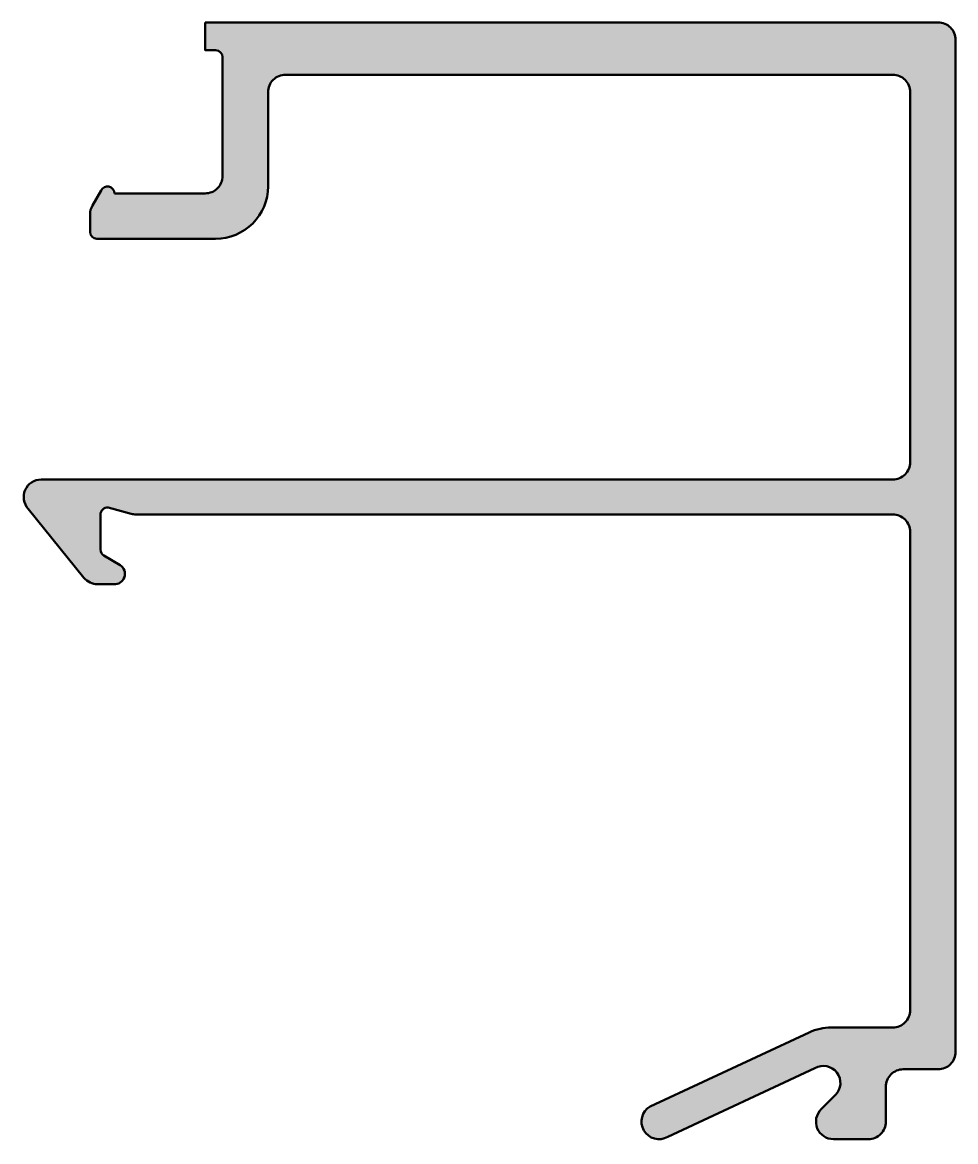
# Model space of a CAD drawing. Extents: x -4.7 to 22, y -32.1 to 0.
import ezdxf

# ---------------------------------------------------------------- set-up
doc = ezdxf.new("R2010")
doc.units = 0
doc.layers.add('0S-Alu contour', color=7, linetype='Continuous', lineweight=50)
doc.layers.add('0S-Alu hatch', color=252, linetype='Continuous', lineweight=25)

# ---------------------------------------------------------------- blocks, each defined once
blk = doc.blocks.new('345500__F4F56A31_5288_47FF_BCD3_828DFB47F3EA_')
at = {"layer": '0S-Alu hatch'}
h = blk.add_hatch(color=256, dxfattribs=at)
edge = h.paths.add_edge_path()
edge.add_line((0.4996109008789063, -0.0006942749023438), (0.4996109008789063, -0.8007125854492188))
edge.add_line((0.4996109008789063, -0.8007125854492188), (0.799610900878907, -0.8007125854492188))
edge.add_ellipse((0.799610900878907, -1.000712585449218), major_axis=(-0.1999999999999993, 0), ratio=1, start_angle=180, end_angle=270, ccw=False)
edge.add_line((0.9996109008789062, -1.000712585449218), (0.9996109008789062, -4.400688171386718))
edge.add_ellipse((0.49986209877982, -4.400939369287631), major_axis=(-0.499748865231185, 0), ratio=1, start_angle=89.9712003745235, end_angle=180.0287996254767, ccw=False)
edge.add_line((0.4996109008789064, -4.900688171386718), (-2.100387573242182, -4.900688171386718))
edge.add_arc((-2.300374359110283, -4.900689310359059), 0.1999867858713446, 0.000326312466305, 155.4569160188625)
edge.add_line((-2.482292175292968, -4.817619323730468), (-2.733402467224345, -5.252545523331107))
edge.add_arc((-2.3003921508789, -5.502549655173811), 0.500000000000007, 149.9994532774687, 180)
edge.add_line((-2.800392150878907, -5.502549655173811), (-2.800392150878905, -6.00070648193359))
edge.add_arc((-2.600392150878904, -6.000706481933592), 0.2000000000000011, 180, 269.9999999999998)
edge.add_line((-2.600392150878905, -6.200706481933593), (0.7996063232421867, -6.200706481933593))
edge.add_arc((0.8003546254606783, -4.701454784152084), 1.499251884526728, 269.97140269681, 360.0285973031974)
edge.add_line((2.299606323242187, -4.700706481933592), (2.299606323242187, -2.000694274902343))
edge.add_ellipse((2.799355125341271, -2.000443077001428), major_axis=(-0.4997488652311831, 0), ratio=1, start_angle=-90.02879962547661, end_angle=0.028799625476722213, ccw=False)
edge.add_line((2.799606323242187, -1.500694274902343), (20.19961547851563, -1.500694274902343))
edge.add_ellipse((20.19986667641654, -2.000443077001423), major_axis=(-0.4997488652311787, 0), ratio=1, start_angle=179.9712003745235, end_angle=270.02879962547627, ccw=False)
edge.add_line((20.69961547851562, -2.00069427490235), (20.69961547851562, -12.60070419311523))
edge.add_ellipse((20.19986667641655, -12.60095539101616), major_axis=(-0.499748865231176, 0), ratio=1, start_angle=89.97120037452368, end_angle=180.0287996254767, ccw=False)
edge.add_line((20.19961547851563, -13.10070419311524), (-4.200393676757812, -13.10070419311523))
edge.add_arc((-4.200329133581218, -13.60074811973683), 0.5000439307870562, 90.00739545347481, 222.3470807309275)
edge.add_line((-4.569900512695314, -13.9375877380371), (-2.972618640981675, -15.91489924289477))
edge.add_arc((-2.583669453176851, -15.60070419311523), 0.4999999999999995, 218.9314466237287, 270.0000000000007)
edge.add_line((-2.583669453176844, -16.10070419311523), (-2.125167846679687, -16.10070419311523))
edge.add_arc((-2.101452946213296, -15.8008993272821), 0.3007413408252244, 265.4772569351815, 416.6933271390155)
edge.add_line((-1.936309814453123, -15.54955673217773), (-2.400385553351563, -15.2816351462839))
edge.add_ellipse((-2.300389099121091, -15.1084280184244), major_axis=(-0.2000000000000012, 0), ratio=1, start_angle=0, end_angle=60.00117292418719, ccw=False)
edge.add_line((-2.500389099121092, -15.1084280184244), (-2.500389099121093, -14.10522079467773))
edge.add_ellipse((-2.300390534266025, -14.10520964580437), major_axis=(-0.1999985651658141, 0), ratio=1, start_angle=-96.00144350134741, end_angle=0.0031939399386260447, ccw=False)
edge.add_line((-2.27947998046875, -13.90630722045898), (-1.617508476698033, -14.08366939603896))
edge.add_arc((-1.488107500021486, -13.60070419311522), 0.5000000000000036, 255.0010138281415, 270.0000000000006)
edge.add_line((-1.48810750002148, -14.10070419311523), (20.19961547851563, -14.10070419311523))
edge.add_ellipse((20.19986667641654, -14.60045299521431), major_axis=(-0.4997488652311814, 0), ratio=1, start_angle=179.9712003745235, end_angle=270.02879962547627, ccw=False)
edge.add_line((20.69961547851562, -14.60070419311523), (20.69961547851563, -28.30068588256836))
edge.add_ellipse((20.19998606838508, -28.30105646136114), major_axis=(-0.4996295475610358, 0), ratio=1, start_angle=89.95925186360267, end_angle=180.0424966915061, ccw=False)
edge.add_line((20.19963073730469, -28.80068588256837), (18.43959828676758, -28.80068588256836))
edge.add_arc((18.43959828676759, -30.30068588256836), 1.5, 90.0000000000004, 114.9974133025795)
edge.add_line((17.80573226958534, -28.94119558386759), (13.24878692626953, -31.06588363647461))
edge.add_arc((13.50151951726124, -31.49961457105873), 0.5019923168382081, 120.2291161144697, 299.7341626232286)
edge.add_line((13.75049591064453, -31.93551254272462), (17.96973419189453, -29.96804428100585))
edge.add_ellipse((18.21119707689412, -30.39202969683181), major_axis=(-0.4879220815513862, 0), ratio=1, start_angle=135.2303372142731, end_angle=299.66183842745, ccw=False)
edge.add_line((18.55759429931639, -30.73565292358398), (18.1460952758789, -31.14715194702149))
edge.add_arc((18.49962824002227, -31.50070955266226), 0.4999885371110305, 134.998003291429, 270.0015101720059)
edge.add_line((18.49964141845703, -32.00069808959962), (19.49964141845704, -32.00069808959961))
edge.add_arc((19.49995110569766, -31.50100777684024), 0.4996904087249862, 269.9644904671312, 360.0355095328693)
edge.add_line((19.99964141845703, -31.5006980895996), (19.99964141845703, -30.50069808959961))
edge.add_ellipse((20.49933173121639, -30.50038840235897), major_axis=(-0.499690408724972, 0), ratio=1, start_angle=-90.03550953287089, end_angle=0.035509532869298255, ccw=False)
edge.add_line((20.49964141845703, -30.00069808959961), (21.49964141845704, -30.00069808959961))
edge.add_arc((21.49995110569766, -29.50100777684025), 0.4996904087249826, 269.964490467132, 360.0355095328693)
edge.add_line((21.99964141845702, -29.5006980895996), (21.99961090087891, -0.5006942749023438))
edge.add_arc((21.49986209877983, -0.5004430770014306), 0.4997488652311831, 359.9712003745233, 450.0287996254762)
edge.add_line((21.49961090087892, -0.0006942749023462), (0.4996109008789063, -0.0006942749023438))
at = {"layer": '0S-Alu contour', "color": 7}
for points in [[(0.4996109008789063, -0.0006942749023438), (0.4996109008789063, -0.8007125854492188), (0.799610900878907, -0.8007125854492188)], [(21.49961090087892, -0.0006942749023462), (0.4996109008789063, -0.0006942749023438)], [(21.99964141845702, -29.5006980895996), (21.99961090087891, -0.5006942749023438)], [(0.9996109008789062, -1.000712585449218), (0.9996109008789062, -4.400688171386718)], [(2.799606323242187, -1.500694274902343), (20.19961547851563, -1.500694274902343)], [(2.299606323242187, -4.700706481933592), (2.299606323242187, -2.000694274902343)], [(20.69961547851562, -2.00069427490235), (20.69961547851562, -12.60070419311523)], [(-2.482292175292968, -4.817619323730468), (-2.733402467224345, -5.252545523331107)], [(0.4996109008789064, -4.900688171386718), (-2.100387573242182, -4.900688171386718)], [(-2.800392150878907, -5.502549655173811), (-2.800392150878905, -6.00070648193359)], [(-2.600392150878905, -6.200706481933593), (0.7996063232421867, -6.200706481933593)], [(20.19961547851563, -13.10070419311524), (-4.200393676757812, -13.10070419311523)], [(-4.569900512695314, -13.9375877380371), (-2.972618640981675, -15.91489924289477)], [(-2.500389099121092, -15.1084280184244), (-2.500389099121093, -14.10522079467773)], [(-2.27947998046875, -13.90630722045898), (-1.617508476698033, -14.08366939603896)], [(-1.48810750002148, -14.10070419311523), (20.19961547851563, -14.10070419311523)], [(20.69961547851562, -14.60070419311523), (20.69961547851563, -28.30068588256836)], [(-1.936309814453123, -15.54955673217773), (-2.400385553351563, -15.2816351462839)], [(-2.583669453176844, -16.10070419311523), (-2.125167846679687, -16.10070419311523)], [(20.19963073730469, -28.80068588256837), (18.43959828676758, -28.80068588256836)], [(17.80573226958534, -28.94119558386759), (13.24878692626953, -31.06588363647461)], [(13.75049591064453, -31.93551254272462), (17.96973419189453, -29.96804428100585)], [(20.49964141845703, -30.00069808959961), (21.49964141845704, -30.00069808959961)], [(18.55759429931639, -30.73565292358398), (18.1460952758789, -31.14715194702149)], [(19.99964141845703, -31.5006980895996), (19.99964141845703, -30.50069808959961)], [(18.49964141845703, -32.00069808959962), (19.49964141845704, -32.00069808959961)]]:
    blk.add_lwpolyline(points, dxfattribs=at)
for centre, radius, start, end in [((21.49986209877983, -0.5004430770014306), 0.4997488652311831, 359.9712003745233, 90.02879962547631), ((-2.300374359110283, -4.900689310359059), 0.1999867858713446, 0.000326312466305, 155.4569160188625), ((0.8003546254606783, -4.701454784152084), 1.499251884526728, 269.97140269681, 0.0285973031974386), ((-2.3003921508789, -5.502549655173811), 0.500000000000007, 149.9994532774687, 180), ((-2.600392150878904, -6.000706481933592), 0.2000000000000011, 180, 269.9999999999998), ((-4.200329133581218, -13.60074811973683), 0.5000439307870562, 90.00739545347481, 222.3470807309275), ((-1.488107500021486, -13.60070419311522), 0.5000000000000036, 255.0010138281415, 270.0000000000006), ((-2.101452946213296, -15.8008993272821), 0.3007413408252244, 265.4772569351815, 56.69332713901559), ((-2.583669453176851, -15.60070419311523), 0.4999999999999995, 218.9314466237287, 270.0000000000007), ((18.43959828676759, -30.30068588256836), 1.5, 90.0000000000004, 114.9974133025795), ((21.49995110569766, -29.50100777684025), 0.4996904087249826, 269.964490467132, 0.0355095328692854), ((13.50151951726124, -31.49961457105873), 0.5019923168382081, 120.2291161144697, 299.7341626232286), ((18.49962824002227, -31.50070955266226), 0.4999885371110305, 134.998003291429, 270.0015101720059), ((19.49995110569766, -31.50100777684024), 0.4996904087249862, 269.9644904671312, 0.0355095328692854)]:
    blk.add_arc(centre, radius, start, end, dxfattribs=at)
at = {"layer": '0S-Alu contour', "color": 7, "extrusion": (0, 0, -1)}
for centre, radius, start, end in [((-0.799610900878907, -1.000712585449218), 0.1999999999999993, 90, 180), ((-2.799355125341271, -2.000443077001428), 0.4997488652311831, 359.9712003745233, 90.02879962547671), ((-20.19986667641654, -2.000443077001423), 0.4997488652311787, 89.9712003745237, 180.0287996254766), ((-0.49986209877982, -4.400939369287631), 0.499748865231185, 179.9712003745233, 270.0287996254765), ((-20.19986667641655, -12.60095539101616), 0.499748865231176, 179.9712003745233, 270.0287996254763), ((2.300390534266025, -14.10520964580437), 0.1999985651658141, 359.9968060600614, 96.00144350134742), ((-20.19986667641654, -14.60045299521431), 0.4997488652311814, 89.9712003745237, 180.0287996254766), ((2.300389099121091, -15.1084280184244), 0.2000000000000012, 299.9988270758128, 0), ((-20.19998606838508, -28.30105646136114), 0.4996295475610358, 179.9575033084939, 270.0407481363973), ((-18.21119707689412, -30.39202969683181), 0.4879220815513862, 60.33816157254999, 224.769662785727), ((-20.49933173121639, -30.50038840235897), 0.499690408724972, 359.9644904671307, 90.03550953287088)]:
    blk.add_arc(centre, radius, start, end, dxfattribs=at)
blk = doc.blocks.new('345500__EBD9B2E6_2F26_4439_A100_5CE6B3FFF077_')
at = {"layer": '0S-Alu contour', "color": 7}
blk.add_blockref('345500__F4F56A31_5288_47FF_BCD3_828DFB47F3EA_', (0, 0), dxfattribs=at)

msp = doc.modelspace()

# ---------------------------------------------------------------- block references
at = {"layer": '0S-Alu contour', "color": 7}
msp.add_blockref('345500__EBD9B2E6_2F26_4439_A100_5CE6B3FFF077_', (0, 0), dxfattribs=at)

doc.saveas('drawing.dxf')
